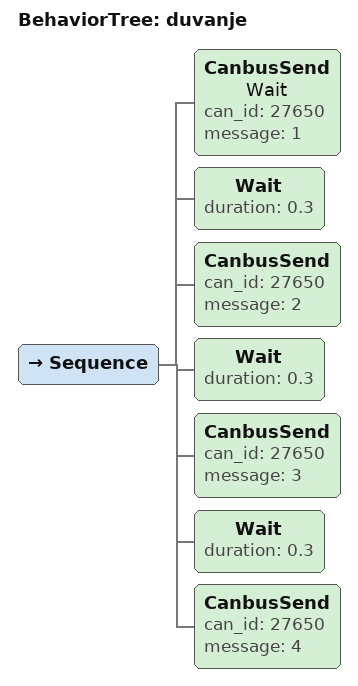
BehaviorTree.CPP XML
<?xml version="1.0" encoding="UTF-8"?>
<root BTCPP_format="4">
  <BehaviorTree ID="duvanje">
    <Sequence>
      <CanbusSend name="Wait"
                  can_id="27650"
                  message="1"/>
      <Wait duration="0.3"/>
      <CanbusSend can_id="27650"
                  message="2"/>
      <Wait duration="0.3"/>
      <CanbusSend can_id="27650"
                  message="3"/>
      <Wait duration="0.3"/>
      <CanbusSend can_id="27650"
                  message="4"/>
    </Sequence>
  </BehaviorTree>

</root>
